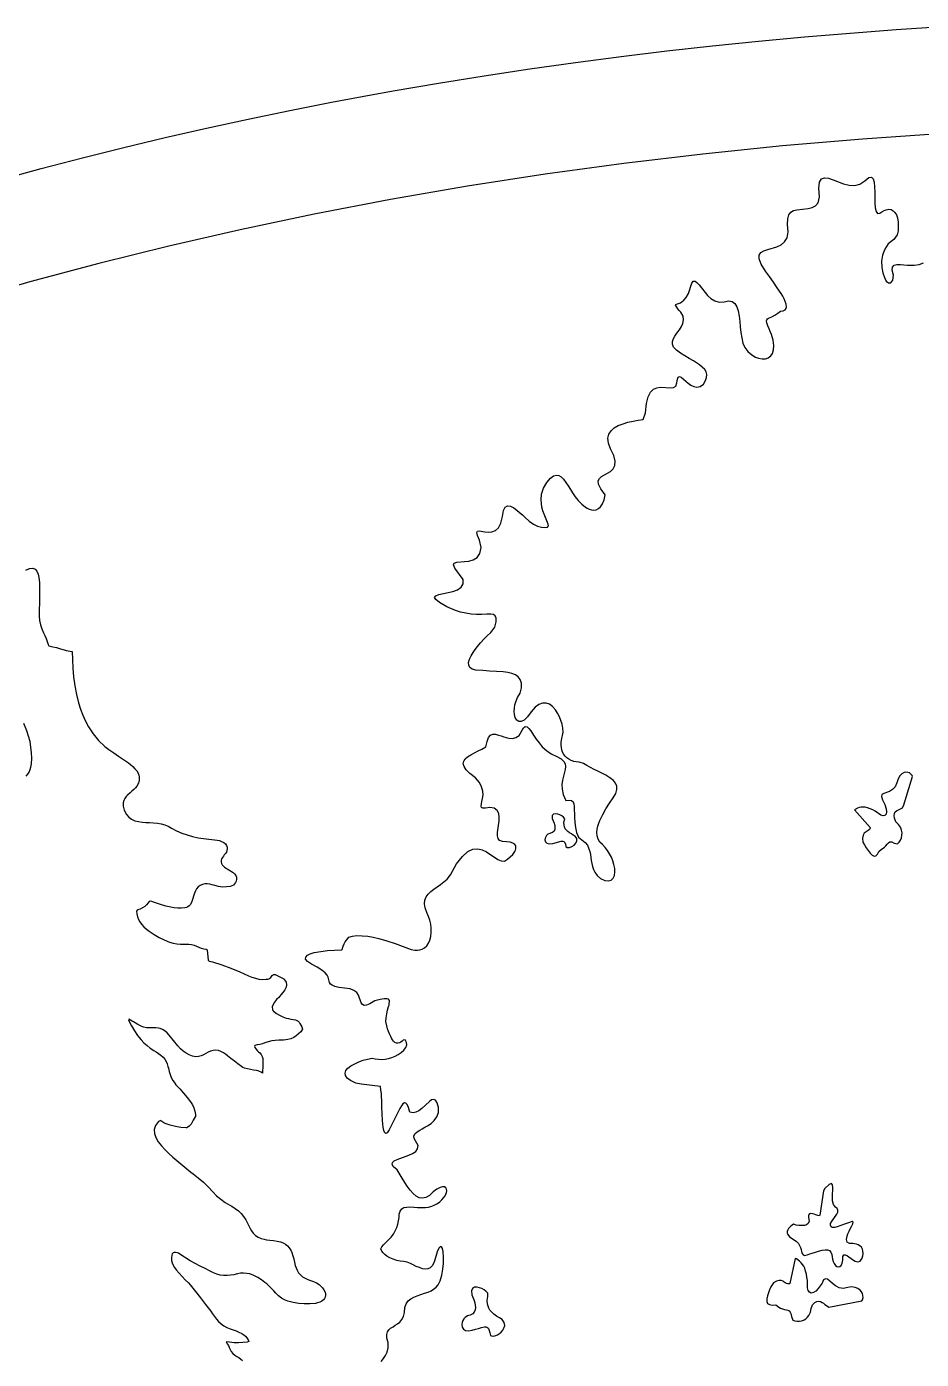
# Model space of a CAD drawing. Extents: x 0.6 to 24.6, y 0.3 to 12.3.
# Drawn here: x 6.86 to 11.05, y 6.07 to 12.3 of the extents above; entities that cross this region are included whole.
import ezdxf

# ---------------------------------------------------------------- set-up
doc = ezdxf.new("R2010")
doc.units = 0
doc.linetypes.add('0', pattern=[0])
doc.layers.add('1', color=7, linetype='0')

msp = doc.modelspace()

# ---------------------------------------------------------------- linework, layer by layer
at = {"layer": '1'}
for points in [[(6.736368, 11.583252), (6.928507, 11.63562), (7.12089, 11.685974), (7.314005, 11.734314), (7.507608, 11.780579), (7.7017, 11.82489), (7.896036, 11.867065), (8.091105, 11.907227), (8.286417, 11.945374), (8.43046, 11.972412), (8.575235, 11.998535), (8.787882, 12.034729), (9.000772, 12.068909), (9.214151, 12.101074), (9.427774, 12.131226), (9.641642, 12.159363), (9.855753, 12.185425), (10.070108, 12.209473), (10.284708, 12.231506), (10.499552, 12.251465), (10.714396, 12.269409), (10.929483, 12.285278), (11.144815, 12.299133)], [(11.150187, 11.799133), (10.772257, 11.773193), (10.396769, 11.741211), (10.023966, 11.703125), (9.653849, 11.658997), (9.286905, 11.608704), (8.923136, 11.55249), (8.56254, 11.490112), (8.205362, 11.421875), (7.858438, 11.348816), (7.524698, 11.272461), (7.197062, 11.191101), (6.875284, 11.104919), (6.55961, 11.013794)], [(8.518839, 6.055847), (8.530069, 6.069031), (8.539347, 6.083374), (8.546915, 6.098816), (8.552042, 6.119568), (8.55131, 6.143738), (8.546183, 6.164978), (8.54545, 6.181458), (8.548624, 6.194031), (8.554972, 6.203674), (8.563272, 6.211365), (8.574503, 6.217896), (8.585245, 6.224854), (8.595987, 6.2323), (8.606241, 6.240112), (8.615519, 6.251465), (8.622843, 6.266296), (8.627726, 6.285522), (8.629679, 6.308167), (8.635782, 6.325806), (8.64506, 6.339294), (8.657022, 6.349426), (8.671183, 6.357056), (8.688028, 6.362976), (8.705118, 6.368896), (8.721964, 6.374695), (8.739054, 6.380493), (8.752237, 6.386719), (8.764444, 6.394592), (8.775675, 6.403931), (8.78544, 6.414673), (8.794718, 6.433655), (8.802286, 6.460144), (8.807413, 6.487183), (8.810343, 6.514526), (8.811075, 6.542053), (8.809366, 6.569519), (8.806192, 6.583679), (8.801798, 6.591919), (8.796183, 6.592957), (8.789347, 6.58551), (8.781534, 6.568237), (8.766397, 6.51947), (8.757608, 6.503662), (8.747843, 6.493652), (8.736856, 6.488464), (8.724894, 6.487366), (8.712198, 6.489502), (8.697794, 6.494873), (8.68339, 6.500732), (8.669474, 6.507141), (8.655558, 6.514038), (8.648233, 6.517212), (8.640909, 6.519958), (8.633341, 6.522156), (8.625528, 6.523926), (8.608438, 6.52533), (8.591593, 6.528564), (8.57548, 6.533569), (8.55961, 6.540283), (8.544718, 6.548645), (8.536173, 6.555481), (8.528849, 6.563416), (8.522501, 6.572266), (8.517374, 6.581848), (8.522257, 6.592468), (8.529581, 6.601196), (8.537149, 6.609558), (8.54545, 6.617493), (8.553995, 6.624939), (8.566202, 6.637329), (8.5767, 6.651123), (8.585245, 6.666199), (8.592081, 6.68219), (8.59672, 6.697327), (8.600382, 6.71283), (8.602579, 6.728516), (8.6038, 6.744324), (8.60795, 6.75946), (8.615274, 6.769531), (8.625528, 6.775513), (8.638468, 6.778259), (8.65336, 6.778748), (8.671427, 6.777344), (8.689737, 6.776489), (8.707804, 6.776123), (8.726114, 6.776245), (8.741007, 6.778137), (8.755655, 6.781982), (8.769571, 6.78772), (8.782511, 6.795227), (8.792765, 6.802734), (8.802286, 6.811279), (8.810831, 6.820801), (8.818155, 6.831177), (8.822062, 6.838196), (8.824747, 6.845825), (8.825724, 6.85376), (8.82548, 6.861816), (8.821817, 6.868408), (8.81547, 6.872192), (8.806192, 6.872803), (8.794474, 6.86969), (8.779825, 6.862122), (8.76298, 6.849304), (8.745157, 6.832153), (8.728556, 6.822388), (8.712687, 6.819214), (8.69755, 6.821716), (8.683146, 6.829285), (8.668985, 6.840942), (8.654581, 6.857666), (8.641153, 6.875244), (8.628946, 6.893494), (8.617716, 6.912476), (8.593058, 6.95166), (8.577433, 6.966064), (8.570108, 6.977234), (8.571329, 6.986328), (8.57963, 6.993958), (8.593302, 7.000671), (8.648722, 7.020447), (8.666056, 7.028687), (8.68046, 7.038635), (8.689493, 7.050781), (8.69169, 7.065796), (8.672647, 7.097961), (8.671671, 7.110291), (8.677042, 7.12085), (8.68754, 7.130188), (8.699259, 7.137573), (8.711222, 7.144653), (8.723185, 7.151489), (8.735392, 7.15802), (8.752481, 7.169495), (8.767618, 7.183105), (8.779581, 7.199646), (8.786905, 7.219666), (8.787394, 7.244385), (8.780558, 7.265503), (8.772745, 7.277283), (8.7642, 7.281311), (8.754679, 7.279053), (8.744425, 7.272156), (8.709269, 7.238708), (8.695841, 7.228516), (8.681925, 7.221313), (8.668009, 7.218689), (8.652872, 7.222229), (8.646524, 7.243469), (8.640421, 7.257446), (8.634317, 7.264648), (8.627726, 7.265625), (8.620646, 7.26123), (8.613565, 7.252136), (8.605753, 7.239136), (8.557169, 7.139832), (8.547647, 7.125488), (8.540812, 7.121582), (8.53544, 7.125366), (8.531534, 7.135681), (8.528605, 7.15155), (8.525919, 7.1828), (8.523722, 7.21405), (8.522501, 7.245361), (8.521769, 7.276733), (8.520792, 7.292908), (8.519815, 7.309082), (8.518106, 7.325256), (8.516397, 7.34137), (8.426065, 7.353455), (8.399942, 7.358154), (8.375772, 7.369385), (8.359659, 7.381042), (8.351358, 7.392822), (8.349894, 7.404541), (8.354044, 7.416138), (8.363321, 7.427307), (8.376749, 7.437866), (8.395304, 7.448364), (8.414835, 7.457275), (8.434855, 7.4646), (8.455362, 7.470276), (8.476847, 7.474976), (8.491495, 7.471313), (8.506632, 7.469238), (8.521769, 7.46875), (8.536905, 7.46991), (8.553019, 7.4729), (8.568888, 7.477539), (8.584024, 7.483826), (8.598429, 7.491577), (8.612101, 7.500854), (8.624552, 7.511414), (8.633829, 7.52356), (8.638468, 7.536072), (8.638224, 7.548462), (8.631876, 7.560181), (8.62211, 7.558289), (8.616983, 7.553223), (8.611124, 7.549133), (8.604532, 7.546021), (8.597696, 7.544006), (8.590372, 7.544922), (8.583292, 7.548462), (8.577188, 7.55426), (8.571817, 7.56073), (8.567423, 7.567749), (8.563761, 7.575317), (8.558146, 7.587463), (8.553263, 7.599792), (8.548868, 7.612305), (8.544962, 7.625061), (8.5413, 7.64624), (8.542765, 7.663818), (8.54545, 7.681274), (8.549112, 7.698547), (8.553995, 7.715576), (8.555948, 7.722717), (8.557169, 7.730042), (8.557657, 7.737427), (8.557413, 7.744873), (8.553019, 7.749756), (8.544962, 7.752136), (8.532267, 7.751709), (8.513712, 7.748657), (8.489542, 7.741821), (8.466593, 7.728149), (8.450235, 7.721558), (8.438761, 7.720947), (8.431192, 7.725281), (8.426065, 7.733337), (8.412638, 7.769226), (8.404337, 7.78125), (8.391642, 7.791565), (8.373575, 7.799072), (8.321573, 7.805603), (8.302042, 7.810059), (8.289347, 7.815186), (8.281534, 7.821045), (8.277384, 7.827637), (8.271036, 7.852539), (8.265909, 7.862732), (8.256632, 7.873962), (8.241739, 7.88623), (8.220011, 7.899597), (8.192423, 7.913818), (8.173868, 7.926636), (8.165567, 7.937805), (8.166056, 7.947449), (8.173624, 7.955627), (8.187052, 7.962402), (8.20463, 7.968018), (8.236368, 7.973755), (8.268106, 7.977844), (8.300089, 7.980347), (8.332315, 7.98114), (8.335001, 7.98175), (8.337198, 7.983459), (8.338419, 7.985901), (8.338419, 7.988647), (8.341349, 7.998901), (8.345499, 8.008728), (8.35087, 8.018005), (8.357218, 8.02655), (8.367716, 8.039978), (8.384317, 8.045654), (8.404581, 8.048035), (8.430704, 8.047119), (8.456583, 8.044434), (8.482218, 8.039978), (8.507364, 8.033752), (8.545938, 8.022766), (8.584269, 8.01062), (8.62211, 7.997314), (8.659464, 7.982849), (8.677286, 7.979126), (8.688761, 7.979126), (8.699991, 7.980957), (8.710978, 7.98468), (8.720987, 7.990173), (8.731974, 7.999817), (8.740763, 8.012024), (8.747355, 8.026672), (8.751749, 8.043701), (8.753702, 8.062744), (8.753214, 8.081848), (8.750772, 8.100769), (8.746622, 8.119385), (8.741007, 8.137573), (8.733438, 8.155151), (8.724161, 8.17749), (8.720987, 8.196838), (8.72294, 8.213745), (8.729044, 8.228577), (8.738565, 8.241821), (8.751017, 8.253784), (8.766153, 8.265137), (8.781534, 8.276367), (8.796915, 8.287476), (8.81254, 8.298462), (8.827433, 8.311096), (8.843058, 8.332458), (8.87211, 8.382996), (8.899454, 8.418274), (8.924845, 8.440369), (8.948526, 8.451355), (8.970987, 8.453491), (8.992228, 8.448792), (9.012003, 8.439392), (9.065226, 8.404358), (9.081095, 8.397583), (9.096476, 8.396606), (9.110636, 8.405212), (9.123331, 8.415649), (9.134806, 8.427612), (9.144571, 8.440979), (9.147745, 8.447083), (9.149698, 8.453735), (9.149942, 8.460693), (9.148722, 8.467468), (9.144083, 8.474487), (9.135538, 8.480103), (9.123087, 8.48407), (9.105753, 8.486084), (9.086466, 8.487183), (9.073526, 8.492615), (9.065958, 8.502136), (9.063272, 8.515015), (9.063517, 8.530396), (9.071329, 8.583984), (9.071573, 8.601807), (9.068888, 8.618286), (9.061808, 8.63269), (9.04838, 8.644226), (9.027628, 8.647583), (9.007608, 8.643677), (8.995157, 8.643555), (8.98881, 8.646912), (8.986856, 8.653442), (8.990763, 8.674866), (8.993692, 8.689148), (8.995646, 8.705505), (8.994425, 8.723572), (8.989054, 8.743103), (8.978556, 8.763672), (8.960001, 8.785278), (8.93461, 8.805481), (8.917276, 8.823059), (8.907022, 8.838379), (8.90336, 8.851807), (8.905313, 8.863586), (8.911905, 8.874207), (8.922647, 8.88385), (8.939005, 8.893738), (8.955362, 8.903137), (8.972452, 8.911926), (8.989542, 8.920166), (9.008097, 8.930359), (9.015177, 8.955139), (9.021769, 8.974609), (9.030802, 8.985779), (9.041788, 8.990295), (9.054483, 8.989746), (9.068644, 8.985962), (9.080362, 8.981628), (9.092325, 8.977661), (9.104288, 8.973938), (9.116495, 8.970581), (9.133341, 8.969604), (9.149454, 8.973572), (9.165323, 8.983887), (9.185587, 9.018799), (9.193644, 9.02533), (9.201456, 9.024353), (9.209757, 9.01709), (9.219034, 9.004883), (9.231241, 8.985657), (9.244181, 8.96698), (9.257853, 8.948853), (9.272257, 8.931335), (9.292032, 8.912964), (9.314249, 8.897217), (9.340372, 8.885132), (9.36088, 8.874084), (9.373819, 8.862793), (9.380655, 8.850952), (9.382364, 8.838318), (9.380411, 8.824646), (9.371622, 8.793335), (9.367472, 8.775146), (9.364786, 8.754944), (9.365763, 8.732605), (9.371378, 8.707764), (9.382853, 8.680115), (9.398478, 8.681213), (9.409464, 8.679016), (9.416788, 8.673279), (9.420938, 8.664246), (9.422892, 8.652161), (9.42338, 8.601013), (9.424601, 8.577271), (9.428019, 8.553772), (9.433634, 8.530701), (9.44169, 8.508362), (9.473429, 8.483887), (9.483927, 8.470093), (9.491251, 8.454224), (9.494913, 8.440613), (9.498087, 8.42688), (9.500528, 8.413025), (9.502481, 8.399109), (9.504923, 8.384888), (9.508585, 8.370911), (9.513224, 8.3573), (9.519083, 8.344055), (9.530313, 8.328186), (9.54545, 8.314331), (9.56547, 8.305176), (9.58256, 8.303711), (9.595743, 8.307617), (9.604776, 8.316101), (9.610392, 8.328491), (9.612589, 8.343933), (9.611856, 8.361694), (9.608194, 8.379578), (9.603067, 8.397095), (9.596231, 8.414001), (9.587931, 8.430237), (9.577921, 8.445557), (9.56669, 8.459961), (9.554239, 8.473206), (9.541788, 8.485229), (9.533731, 8.498901), (9.529337, 8.513977), (9.528116, 8.530457), (9.529825, 8.5448), (9.532755, 8.55896), (9.536905, 8.572815), (9.542276, 8.586243), (9.555948, 8.613831), (9.570841, 8.640686), (9.587198, 8.666809), (9.604776, 8.692078), (9.616739, 8.712769), (9.622355, 8.730835), (9.621866, 8.746643), (9.616007, 8.760681), (9.605753, 8.773254), (9.588663, 8.786011), (9.570841, 8.797485), (9.552042, 8.807678), (9.532755, 8.816528), (9.515665, 8.824951), (9.498819, 8.83374), (9.482218, 8.843018), (9.46586, 8.852661), (9.444864, 8.858521), (9.432169, 8.859924), (9.419962, 8.862732), (9.407999, 8.866882), (9.396524, 8.872375), (9.387491, 8.878784), (9.379679, 8.886597), (9.373087, 8.895508), (9.36796, 8.905396), (9.364542, 8.915955), (9.362345, 8.92749), (9.361612, 8.939148), (9.361856, 8.950806), (9.363565, 8.962402), (9.370401, 8.999207), (9.368692, 9.017822), (9.365274, 9.036255), (9.359903, 9.05426), (9.353067, 9.071655), (9.344767, 9.088379), (9.334757, 9.104248), (9.321329, 9.118958), (9.306925, 9.129578), (9.291056, 9.135437), (9.27421, 9.135559), (9.25712, 9.129272), (9.239054, 9.115723), (9.220987, 9.09375), (9.203653, 9.070251), (9.188028, 9.055786), (9.174356, 9.049194), (9.162882, 9.049622), (9.153605, 9.055908), (9.146769, 9.067139), (9.142862, 9.082275), (9.141642, 9.097168), (9.142374, 9.112061), (9.144571, 9.12677), (9.148722, 9.141113), (9.157267, 9.161804), (9.169718, 9.181274), (9.175821, 9.206421), (9.175089, 9.228394), (9.169962, 9.245483), (9.160685, 9.258484), (9.147501, 9.267883), (9.130899, 9.274353), (9.111612, 9.278564), (9.089884, 9.281067), (9.058146, 9.282715), (9.026163, 9.284668), (8.994425, 9.286926), (8.962687, 9.289429), (8.945353, 9.293457), (8.934122, 9.301086), (8.928507, 9.311829), (8.928263, 9.325378), (8.932657, 9.341309), (8.940226, 9.356934), (8.948771, 9.371948), (8.95878, 9.38623), (8.969522, 9.39978), (8.984171, 9.417175), (8.999308, 9.43396), (9.015177, 9.450195), (9.031534, 9.465759), (9.05131, 9.490234), (9.056681, 9.515808), (9.057169, 9.533203), (9.053019, 9.543884), (9.044474, 9.549438), (9.031534, 9.55127), (9.013956, 9.550842), (8.989298, 9.549255), (8.964396, 9.5495), (8.939737, 9.551514), (8.915079, 9.555298), (8.890909, 9.560852), (8.867228, 9.568176), (8.826456, 9.585999), (8.792521, 9.605103), (8.774454, 9.619263), (8.769327, 9.629517), (8.775187, 9.636902), (8.789103, 9.642395), (8.854532, 9.657654), (8.875528, 9.66571), (8.892618, 9.67688), (8.902384, 9.692383), (8.90214, 9.713135), (8.863321, 9.766663), (8.857706, 9.781799), (8.861368, 9.790405), (8.872599, 9.794495), (8.908976, 9.797058), (8.929972, 9.7995), (8.950235, 9.80542), (8.968058, 9.81665), (8.980753, 9.835266), (8.987101, 9.863281), (8.979776, 9.897034), (8.969278, 9.919556), (8.966349, 9.933044), (8.969278, 9.939514), (8.977335, 9.94104), (9.003946, 9.936768), (9.02006, 9.934998), (9.036905, 9.936096), (9.053507, 9.942078), (9.067911, 9.954834), (9.079142, 9.976379), (9.086466, 10.008362), (9.091593, 10.036133), (9.099894, 10.052246), (9.11088, 10.058533), (9.124063, 10.056702), (9.1392, 10.048523), (9.15336, 10.037903), (9.167032, 10.026794), (9.180216, 10.015137), (9.192911, 10.002991), (9.212198, 9.986633), (9.23173, 9.972473), (9.251017, 9.962402), (9.269815, 9.958191), (9.287394, 9.956482), (9.297403, 9.958313), (9.301554, 9.963867), (9.300333, 9.972839), (9.281534, 10.01825), (9.275675, 10.034607), (9.27128, 10.051453), (9.268595, 10.068604), (9.267374, 10.085938), (9.27006, 10.112427), (9.278849, 10.140198), (9.294962, 10.167419), (9.311075, 10.186523), (9.325724, 10.197754), (9.338907, 10.202026), (9.35087, 10.200317), (9.362101, 10.193542), (9.372843, 10.182739), (9.383829, 10.167114), (9.394327, 10.151184), (9.404337, 10.134949), (9.413858, 10.118469), (9.426554, 10.099731), (9.441202, 10.082275), (9.457315, 10.066406), (9.474894, 10.052124), (9.483438, 10.046692), (9.49296, 10.04248), (9.502726, 10.039551), (9.512735, 10.037903), (9.524454, 10.039429), (9.53544, 10.044617), (9.54545, 10.053772), (9.554728, 10.067322), (9.562784, 10.08551), (9.567179, 10.109314), (9.546427, 10.137512), (9.536417, 10.158813), (9.534708, 10.174683), (9.540079, 10.186462), (9.550089, 10.195435), (9.578165, 10.210388), (9.592081, 10.219177), (9.604288, 10.23053), (9.612101, 10.24585), (9.614054, 10.266418), (9.608194, 10.293762), (9.592081, 10.324707), (9.582315, 10.351563), (9.580118, 10.37439), (9.584513, 10.393494), (9.594767, 10.409424), (9.609659, 10.422485), (9.628214, 10.433105), (9.650919, 10.441528), (9.674112, 10.448486), (9.69755, 10.454041), (9.721476, 10.458069), (9.744425, 10.461975), (9.755411, 10.492371), (9.76005, 10.536255), (9.768595, 10.568176), (9.780069, 10.589905), (9.793985, 10.603333), (9.80961, 10.610291), (9.826212, 10.612549), (9.874308, 10.60968), (9.887247, 10.611633), (9.897745, 10.618164), (9.90336, 10.633118), (9.905313, 10.651001), (9.90922, 10.660278), (9.915323, 10.662415), (9.923136, 10.659119), (9.955362, 10.632263), (9.968546, 10.622925), (9.982462, 10.616211), (9.996866, 10.613525), (10.011759, 10.616455), (10.026896, 10.626648), (10.036661, 10.643738), (10.042032, 10.658752), (10.043009, 10.672119), (10.040079, 10.684082), (10.033731, 10.695068), (10.021769, 10.706909), (10.008829, 10.717651), (9.995157, 10.727173), (9.980509, 10.735413), (9.960245, 10.747314), (9.940226, 10.759705), (9.92045, 10.772522), (9.900919, 10.785828), (9.887491, 10.799805), (9.881632, 10.813416), (9.881632, 10.826843), (9.886515, 10.840149), (9.892862, 10.850891), (9.899698, 10.861328), (9.907022, 10.871521), (9.914591, 10.881348), (9.924112, 10.895935), (9.931192, 10.911133), (9.934366, 10.927185), (9.932413, 10.944214), (9.920938, 10.963196), (9.914347, 10.970886), (9.907999, 10.978821), (9.90214, 10.987122), (9.896769, 10.995728), (9.897257, 10.999329), (9.900919, 11.001343), (9.91044, 11.003967), (9.919718, 11.007874), (9.928263, 11.013), (9.935831, 11.019287), (9.947062, 11.03241), (9.957071, 11.051636), (9.972696, 11.098572), (9.979776, 11.108521), (9.987833, 11.109436), (9.996622, 11.103088), (10.006876, 11.091431), (10.045694, 11.042419), (10.062296, 11.027466), (10.080362, 11.016357), (10.10087, 11.010742), (10.123819, 11.012573), (10.145548, 11.016724), (10.162394, 11.01355), (10.174845, 11.003967), (10.183634, 10.989014), (10.189737, 10.969727), (10.193644, 10.944702), (10.196817, 10.919617), (10.199503, 10.894409), (10.2017, 10.869202), (10.206095, 10.843323), (10.212198, 10.819214), (10.220987, 10.797852), (10.235147, 10.779968), (10.246134, 10.769836), (10.258341, 10.761169), (10.271524, 10.753967), (10.28544, 10.748413), (10.301798, 10.7453), (10.316935, 10.745972), (10.330606, 10.750427), (10.341837, 10.758789), (10.350626, 10.771057), (10.355753, 10.787292), (10.357218, 10.807617), (10.3538, 10.83197), (10.345255, 10.859741), (10.33964, 10.873047), (10.334269, 10.886414), (10.329142, 10.899963), (10.324503, 10.913635), (10.322794, 10.922546), (10.323771, 10.928589), (10.326944, 10.932617), (10.332071, 10.93573), (10.347208, 10.941895), (10.361368, 10.949585), (10.37504, 10.958679), (10.387491, 10.969055), (10.400187, 10.970459), (10.409464, 10.974243), (10.414835, 10.980469), (10.416544, 10.989258), (10.415079, 11.00061), (10.410196, 11.013672), (10.404581, 11.026428), (10.397989, 11.038696), (10.390665, 11.050476), (10.372843, 11.077271), (10.354776, 11.10376), (10.336222, 11.129944), (10.317179, 11.155823), (10.296671, 11.188232), (10.287638, 11.212952), (10.287882, 11.23053), (10.296183, 11.242676), (10.310099, 11.250977), (10.328653, 11.25708), (10.370157, 11.269287), (10.390177, 11.278687), (10.407022, 11.292419), (10.418985, 11.312134), (10.423868, 11.3396), (10.421183, 11.373413), (10.421427, 11.400146), (10.42631, 11.419006), (10.435831, 11.431519), (10.448771, 11.439087), (10.464396, 11.443054), (10.517862, 11.44873), (10.53544, 11.453247), (10.551065, 11.461487), (10.564493, 11.474976), (10.570108, 11.502563), (10.56669, 11.544434), (10.570108, 11.571655), (10.579386, 11.586609), (10.593546, 11.591858), (10.612101, 11.589783), (10.633829, 11.582886), (10.683146, 11.564514), (10.709269, 11.557861), (10.735147, 11.556274), (10.759562, 11.562134), (10.782267, 11.577942), (10.800577, 11.592957), (10.813272, 11.595398), (10.821573, 11.587585), (10.826212, 11.571716), (10.828409, 11.550049), (10.828653, 11.52533), (10.829142, 11.500549), (10.82963, 11.47583), (10.830606, 11.451111), (10.834757, 11.434631), (10.841837, 11.425903), (10.853067, 11.427307), (10.862345, 11.433716), (10.872355, 11.438782), (10.883097, 11.442505), (10.894083, 11.444702), (10.905313, 11.443237), (10.915323, 11.438416), (10.923624, 11.430359), (10.930216, 11.41925), (10.935099, 11.405334), (10.938028, 11.385315), (10.939005, 11.365051), (10.937784, 11.344849), (10.934366, 11.32489), (10.917521, 11.303833), (10.892374, 11.283447), (10.875528, 11.258484), (10.865274, 11.230591), (10.861124, 11.201599), (10.861612, 11.173218), (10.866251, 11.147156), (10.873819, 11.125305), (10.883097, 11.109131), (10.893595, 11.100586), (10.903849, 11.101318), (10.912882, 11.113159), (10.917032, 11.13739), (10.910685, 11.160156), (10.911661, 11.174744), (10.91923, 11.182861), (10.931925, 11.186157), (10.949015, 11.186218), (10.965128, 11.184875), (10.981485, 11.18396), (10.997599, 11.183411), (11.013956, 11.183228), (11.036417, 11.186707), (11.057657, 11.19519)], [(6.855997, 9.756531), (6.873819, 9.764648), (6.888224, 9.765869), (6.89921, 9.761292), (6.907511, 9.751831), (6.91337, 9.738403), (6.917276, 9.722229), (6.919474, 9.699829), (6.92045, 9.677307), (6.92045, 9.654785), (6.919474, 9.632263), (6.918741, 9.541443), (6.920206, 9.521301), (6.924112, 9.501465), (6.930216, 9.482239), (6.938272, 9.463745), (6.94462, 9.450684), (6.950724, 9.437317), (6.955851, 9.423767), (6.960733, 9.409973), (6.964396, 9.402832), (6.982462, 9.399048), (7.000284, 9.394531), (7.017862, 9.389465), (7.03544, 9.383667), (7.044718, 9.381165), (7.053995, 9.379089), (7.063517, 9.377441), (7.073038, 9.37616), (7.074503, 9.3396), (7.075968, 9.298401), (7.079386, 9.257263), (7.085001, 9.216431), (7.092813, 9.175903), (7.102579, 9.135864), (7.111612, 9.106934), (7.122355, 9.078613), (7.134806, 9.051025), (7.14921, 9.024292), (7.171183, 8.990967), (7.196573, 8.959961), (7.225626, 8.931824), (7.243937, 8.91748), (7.26713, 8.90271), (7.290323, 8.887634), (7.313028, 8.872131), (7.335733, 8.856323), (7.346476, 8.847656), (7.356485, 8.838257), (7.366007, 8.828308), (7.374796, 8.817749), (7.382608, 8.804199), (7.386759, 8.790466), (7.387003, 8.775452), (7.383097, 8.760315), (7.376017, 8.747314), (7.368692, 8.738586), (7.36088, 8.730347), (7.352579, 8.722595), (7.34379, 8.715393), (7.33256, 8.705261), (7.325235, 8.697693), (7.319132, 8.688965), (7.314493, 8.679382), (7.311563, 8.669189), (7.311563, 8.653442), (7.316935, 8.634949), (7.327677, 8.613831), (7.338175, 8.601013), (7.351114, 8.591736), (7.365519, 8.585205), (7.382608, 8.581177), (7.400187, 8.578247), (7.417765, 8.576599), (7.435343, 8.576111), (7.453897, 8.575134), (7.47172, 8.574036), (7.489054, 8.570984), (7.506144, 8.56604), (7.522501, 8.559204), (7.538126, 8.550537), (7.561563, 8.538269), (7.585733, 8.527588), (7.610636, 8.518555), (7.636026, 8.51123), (7.661905, 8.505615), (7.688028, 8.50177), (7.751505, 8.494385), (7.762247, 8.492249), (7.772501, 8.488464), (7.782022, 8.483215), (7.790567, 8.476501), (7.79545, 8.469849), (7.797892, 8.461975), (7.798624, 8.453735), (7.797403, 8.445496), (7.794474, 8.437805), (7.789835, 8.430969), (7.784952, 8.42511), (7.780313, 8.419006), (7.776163, 8.412598), (7.772257, 8.406006), (7.770548, 8.39917), (7.770548, 8.39209), (7.772013, 8.385193), (7.774942, 8.378845), (7.779337, 8.373291), (7.785685, 8.367615), (7.826456, 8.342224), (7.833292, 8.336487), (7.838663, 8.329163), (7.841593, 8.32074), (7.842569, 8.311829), (7.841105, 8.302979), (7.837931, 8.295715), (7.833292, 8.289307), (7.827433, 8.284058), (7.820597, 8.28009), (7.813028, 8.27771), (7.794718, 8.275085), (7.776407, 8.274841), (7.758097, 8.276978), (7.740274, 8.281494), (7.7288, 8.285217), (7.717325, 8.287842), (7.705362, 8.289307), (7.693399, 8.289673), (7.682413, 8.286865), (7.672159, 8.282043), (7.663126, 8.27533), (7.655313, 8.266968), (7.649454, 8.257263), (7.645548, 8.246643), (7.633585, 8.206482), (7.626261, 8.192932), (7.620646, 8.187317), (7.614298, 8.182739), (7.607218, 8.179321), (7.599649, 8.177124), (7.583292, 8.175537), (7.566935, 8.175537), (7.550821, 8.177124), (7.534708, 8.180298), (7.510782, 8.186096), (7.486856, 8.192749), (7.463419, 8.200256), (7.440226, 8.208618), (7.43339, 8.206543), (7.428995, 8.201172), (7.421427, 8.19165), (7.412394, 8.183472), (7.40214, 8.17688), (7.390909, 8.171997), (7.37919, 8.168945), (7.374308, 8.161926), (7.375772, 8.148804), (7.378702, 8.135986), (7.383341, 8.123718), (7.389688, 8.112061), (7.397257, 8.101318), (7.407999, 8.089172), (7.419962, 8.077942), (7.433146, 8.067749), (7.455851, 8.052979), (7.479532, 8.039551), (7.503946, 8.027466), (7.528849, 8.016724), (7.54545, 8.012268), (7.56254, 8.009216), (7.57963, 8.00769), (7.596964, 8.00769), (7.606974, 8.007751), (7.619425, 8.007568), (7.631632, 8.00592), (7.643839, 8.002869), (7.655313, 7.998413), (7.666056, 7.993652), (7.677042, 7.989685), (7.688517, 7.986572), (7.699991, 7.984375), (7.703897, 7.981628), (7.709269, 7.932617), (7.714151, 7.928284), (7.730021, 7.924377), (7.773233, 7.911072), (7.815714, 7.895874), (7.857218, 7.878723), (7.898233, 7.85968), (7.913858, 7.852966), (7.930216, 7.8479), (7.947062, 7.844604), (7.963907, 7.843079), (7.980997, 7.843323), (7.989298, 7.844604), (7.993692, 7.845581), (7.998087, 7.848633), (8.002237, 7.852173), (8.006144, 7.856079), (8.009317, 7.860413), (8.011759, 7.862488), (8.014933, 7.865051), (8.018839, 7.866333), (8.022989, 7.86615), (8.026651, 7.864502), (8.062784, 7.845703), (8.065714, 7.842773), (8.073771, 7.830139), (8.076212, 7.81781), (8.074015, 7.805786), (8.068155, 7.793884), (8.058878, 7.78186), (8.049356, 7.770203), (8.039347, 7.758911), (8.028849, 7.748047), (8.019815, 7.736755), (8.01298, 7.725464), (8.009317, 7.714172), (8.01005, 7.70282), (8.012247, 7.697998), (8.015665, 7.693665), (8.029337, 7.683655), (8.043741, 7.674866), (8.058878, 7.667542), (8.074747, 7.66156), (8.085733, 7.659241), (8.096476, 7.657104), (8.107462, 7.65509), (8.118448, 7.65332), (8.124796, 7.651062), (8.130411, 7.647522), (8.13505, 7.642822), (8.138712, 7.637207), (8.148233, 7.621033), (8.150187, 7.610291), (8.142374, 7.598328), (8.132853, 7.587646), (8.121866, 7.578491), (8.109659, 7.570984), (8.096476, 7.565308), (8.08256, 7.561646), (8.072062, 7.559692), (8.061563, 7.558472), (8.051065, 7.557922), (8.040323, 7.558105), (8.023478, 7.557373), (8.006876, 7.555054), (7.990519, 7.551147), (7.974649, 7.545715), (7.962931, 7.541992), (7.951212, 7.538818), (7.939005, 7.536133), (7.927042, 7.533936), (7.926065, 7.529297), (7.927774, 7.524475), (7.932657, 7.517456), (7.938272, 7.510864), (7.944376, 7.504761), (7.950968, 7.499268), (7.957315, 7.491455), (7.962198, 7.482544), (7.964884, 7.472778), (7.965372, 7.462708), (7.965616, 7.45575), (7.964884, 7.442749), (7.964396, 7.429749), (7.963663, 7.416687), (7.963175, 7.403687), (7.957071, 7.408386), (7.950235, 7.412109), (7.942911, 7.414856), (7.935343, 7.416565), (7.921183, 7.419067), (7.907267, 7.421814), (7.893351, 7.424805), (7.879435, 7.428101), (7.871866, 7.431091), (7.864786, 7.434937), (7.848429, 7.447266), (7.832071, 7.4599), (7.815958, 7.472839), (7.800333, 7.486084), (7.790567, 7.493469), (7.780313, 7.499939), (7.769327, 7.505432), (7.758097, 7.509888), (7.745646, 7.511536), (7.73295, 7.510681), (7.720743, 7.507446), (7.709269, 7.501831), (7.698771, 7.495544), (7.68754, 7.490112), (7.676065, 7.485474), (7.664347, 7.481812), (7.651163, 7.480896), (7.636515, 7.483276), (7.620646, 7.489624), (7.605753, 7.497742), (7.591837, 7.507507), (7.579142, 7.518799), (7.567667, 7.531433), (7.526163, 7.582581), (7.517374, 7.592285), (7.507364, 7.600708), (7.496378, 7.607727), (7.484415, 7.613159), (7.476847, 7.614929), (7.464884, 7.61554), (7.452921, 7.615906), (7.440958, 7.615967), (7.428995, 7.615723), (7.420206, 7.616516), (7.40629, 7.619934), (7.392618, 7.624878), (7.379923, 7.631226), (7.367716, 7.638977), (7.360392, 7.643616), (7.353067, 7.64801), (7.345499, 7.652222), (7.337931, 7.656189), (7.336466, 7.654297), (7.338175, 7.649048), (7.350138, 7.625244), (7.36381, 7.602356), (7.378946, 7.580505), (7.395792, 7.559814), (7.408976, 7.545959), (7.42338, 7.533142), (7.438517, 7.521301), (7.454386, 7.510559), (7.466105, 7.504028), (7.477579, 7.496704), (7.488321, 7.488647), (7.498575, 7.479858), (7.506144, 7.469849), (7.512247, 7.459045), (7.51713, 7.447571), (7.520548, 7.435608), (7.522989, 7.427246), (7.526651, 7.412537), (7.531046, 7.398193), (7.536661, 7.384094), (7.543253, 7.370483), (7.549601, 7.36145), (7.558634, 7.350159), (7.576456, 7.330627), (7.59379, 7.310608), (7.610392, 7.290222), (7.626749, 7.269409), (7.635538, 7.25592), (7.642618, 7.241394), (7.647501, 7.226074), (7.650431, 7.210205), (7.649698, 7.19989), (7.64921, 7.200134), (7.643595, 7.192078), (7.638712, 7.183716), (7.633829, 7.17511), (7.629679, 7.166321), (7.630167, 7.166382), (7.625528, 7.161194), (7.620401, 7.156494), (7.614786, 7.152344), (7.608927, 7.148682), (7.605997, 7.148071), (7.580851, 7.150269), (7.555704, 7.154541), (7.53129, 7.16095), (7.507364, 7.169434), (7.501749, 7.172058), (7.496622, 7.175232), (7.491739, 7.178894), (7.487345, 7.183044), (7.476358, 7.177979), (7.462687, 7.159851), (7.456583, 7.141174), (7.45756, 7.122009), (7.463907, 7.102783), (7.474894, 7.083557), (7.490519, 7.064087), (7.507364, 7.045654), (7.525187, 7.028259), (7.54423, 7.012085), (7.628946, 6.941223), (7.638468, 6.93396), (7.663126, 6.914734), (7.686808, 6.894287), (7.709269, 6.872559), (7.730509, 6.84967), (7.748331, 6.831116), (7.767862, 6.814331), (7.788858, 6.7995), (7.811319, 6.786682), (7.820353, 6.781494), (7.835978, 6.772034), (7.850626, 6.760864), (7.86381, 6.748108), (7.875284, 6.733948), (7.885294, 6.718506), (7.893351, 6.702087), (7.898966, 6.689697), (7.905313, 6.677734), (7.912394, 6.666199), (7.92045, 6.655212), (7.931437, 6.645325), (7.943888, 6.637207), (7.957315, 6.631165), (7.971476, 6.627258), (7.982218, 6.625122), (7.998575, 6.623535), (8.015177, 6.62146), (8.031534, 6.618774), (8.047647, 6.615601), (8.05961, 6.611267), (8.070597, 6.605042), (8.080606, 6.597107), (8.088907, 6.587708), (8.095743, 6.577087), (8.10087, 6.56543), (8.105509, 6.550354), (8.109659, 6.535156), (8.113565, 6.519836), (8.116983, 6.504456), (8.120646, 6.494446), (8.125528, 6.482056), (8.132364, 6.470581), (8.141153, 6.460388), (8.151163, 6.451721), (8.162638, 6.444824), (8.175089, 6.439819), (8.189005, 6.435242), (8.202677, 6.429626), (8.21586, 6.422913), (8.228312, 6.415222), (8.236856, 6.407959), (8.244425, 6.399658), (8.251017, 6.390503), (8.256144, 6.380554), (8.258341, 6.372864), (8.258585, 6.364807), (8.25712, 6.356995), (8.253702, 6.34967), (8.248819, 6.343384), (8.240519, 6.337341), (8.231241, 6.332642), (8.221476, 6.329346), (8.211222, 6.327576), (8.185343, 6.325134), (8.15922, 6.32489), (8.133341, 6.326904), (8.107706, 6.331116), (8.08256, 6.337585), (8.06669, 6.343933), (8.052042, 6.352356), (8.03837, 6.36261), (8.026407, 6.374573), (8.015909, 6.385803), (8.005167, 6.39679), (7.994181, 6.407715), (7.983194, 6.418396), (7.974649, 6.424927), (7.958536, 6.437317), (7.941202, 6.448242), (7.923136, 6.457458), (7.904093, 6.464966), (7.889688, 6.467957), (7.87504, 6.469055), (7.860392, 6.468201), (7.845987, 6.465515), (7.830118, 6.461731), (7.814005, 6.459045), (7.797892, 6.45752), (7.781534, 6.457214), (7.765177, 6.460083), (7.749308, 6.464661), (7.733927, 6.470947), (7.719278, 6.478821), (7.695353, 6.490295), (7.671427, 6.502075), (7.647745, 6.51416), (7.624308, 6.52655), (7.575968, 6.557861), (7.570108, 6.561584), (7.563517, 6.564209), (7.556681, 6.565735), (7.549601, 6.56604), (7.544962, 6.563965), (7.541056, 6.559387), (7.538614, 6.552246), (7.537394, 6.540405), (7.538126, 6.528503), (7.540567, 6.516846), (7.545206, 6.505798), (7.55131, 6.495605), (7.559122, 6.484497), (7.573038, 6.468628), (7.587198, 6.453186), (7.602091, 6.438171), (7.617228, 6.423584), (7.625528, 6.414551), (7.649454, 6.383667), (7.67338, 6.352844), (7.697306, 6.32196), (7.721231, 6.291077), (7.729776, 6.278381), (7.73881, 6.266052), (7.748331, 6.253967), (7.758097, 6.242249), (7.769815, 6.231506), (7.782755, 6.22229), (7.796671, 6.214722), (7.811563, 6.208923), (7.825724, 6.204163), (7.83964, 6.198853), (7.853312, 6.192871), (7.866739, 6.186279), (7.875528, 6.18042), (7.883341, 6.173645), (7.890665, 6.165955), (7.896769, 6.157532), (7.899698, 6.148987), (7.891886, 6.146729), (7.871378, 6.144043), (7.85087, 6.143005), (7.830362, 6.143555), (7.809855, 6.145752), (7.793009, 6.147278), (7.798624, 6.138916), (7.803751, 6.130127), (7.808146, 6.121094), (7.811808, 6.111694), (7.817667, 6.101868), (7.824991, 6.093079), (7.833536, 6.085632), (7.843302, 6.079712), (7.852579, 6.07373), (7.861612, 6.067261), (7.870157, 6.060242)], [(6.856974, 8.79303), (6.86503, 8.802368), (6.871622, 8.812805), (6.876505, 8.824036), (6.879923, 8.835876), (6.882608, 8.850769), (6.883585, 8.877014), (6.882853, 8.903198), (6.880167, 8.929321), (6.875528, 8.955139), (6.869181, 8.980591), (6.86088, 9.005493), (6.84672, 9.040405)]]:
    msp.add_lwpolyline(points, dxfattribs=at)
for points in [[(10.807413, 8.432739), (10.817179, 8.423706), (10.826212, 8.419617), (10.834513, 8.420898), (10.842081, 8.428162), (10.848673, 8.441772), (10.860636, 8.451599), (10.868204, 8.456238), (10.875284, 8.461792), (10.881388, 8.468262), (10.886759, 8.475464), (10.892862, 8.481995), (10.899454, 8.48584), (10.908243, 8.485657), (10.92045, 8.480347), (10.934855, 8.476257), (10.942911, 8.484802), (10.949259, 8.49469), (10.953653, 8.505554), (10.956095, 8.517029), (10.956583, 8.528748), (10.95463, 8.540344), (10.949259, 8.554321), (10.940226, 8.567505), (10.926798, 8.579407), (10.921183, 8.596252), (10.91923, 8.609131), (10.920694, 8.618835), (10.924845, 8.626099), (10.931192, 8.631653), (10.958292, 8.645935), (10.965128, 8.659973), (11.005411, 8.791626), (11.003946, 8.796814), (10.998331, 8.803467), (10.991251, 8.808411), (10.98295, 8.811218), (10.974405, 8.811829), (10.96586, 8.810059), (10.954874, 8.804443), (10.945597, 8.794861), (10.937784, 8.780884), (10.932413, 8.762329), (10.924601, 8.743042), (10.912638, 8.730469), (10.898233, 8.722473), (10.871134, 8.712769), (10.862589, 8.706909), (10.860147, 8.697754), (10.865763, 8.68335), (10.876505, 8.661133), (10.882364, 8.641174), (10.884073, 8.625854), (10.881632, 8.615173), (10.876261, 8.609192), (10.867716, 8.607788), (10.85673, 8.611145), (10.830606, 8.629333), (10.819376, 8.635315), (10.807657, 8.640503), (10.795694, 8.644897), (10.783487, 8.648376), (10.774454, 8.649109), (10.765177, 8.648499), (10.756388, 8.646484), (10.747843, 8.643188), (10.733683, 8.635559), (10.806925, 8.554077), (10.807169, 8.550537), (10.803751, 8.544128), (10.79838, 8.539734), (10.793253, 8.536865), (10.78837, 8.53363), (10.783731, 8.530029), (10.779337, 8.526123), (10.774698, 8.517212), (10.772013, 8.503906), (10.772989, 8.485168), (10.780802, 8.471558), (10.789103, 8.458252), (10.798136, 8.445313)], [(9.331583, 8.544434), (9.327921, 8.536621), (9.320841, 8.530273), (9.298868, 8.521851), (9.293253, 8.516602), (9.288858, 8.510071), (9.286173, 8.502747), (9.28544, 8.494995), (9.287882, 8.486145), (9.294718, 8.479553), (9.305948, 8.476685), (9.322062, 8.47876), (9.361612, 8.489197), (9.369181, 8.489624), (9.374552, 8.487793), (9.378458, 8.483337), (9.381388, 8.475769), (9.383585, 8.464844), (9.390177, 8.460022), (9.399942, 8.460022), (9.410929, 8.463928), (9.421427, 8.470947), (9.430216, 8.480164), (9.435099, 8.490784), (9.43461, 8.501892), (9.427042, 8.512695), (9.418009, 8.5177), (9.408976, 8.523071), (9.400431, 8.528748), (9.391886, 8.53479), (9.385538, 8.540771), (9.380411, 8.547852), (9.376749, 8.555786), (9.374796, 8.56427), (9.374552, 8.578064), (9.377726, 8.594543), (9.372355, 8.602295), (9.364298, 8.608215), (9.355509, 8.612793), (9.346231, 8.615906), (9.336466, 8.617554), (9.32548, 8.615967), (9.318888, 8.608948), (9.319132, 8.59552), (9.327921, 8.574219), (9.330606, 8.567078), (9.332071, 8.559631), (9.332315, 8.552002)], [(10.772013, 6.581665), (10.76713, 6.590576), (10.759806, 6.59729), (10.751993, 6.601379), (10.743692, 6.604431), (10.734903, 6.606323), (10.726114, 6.607056), (10.711222, 6.60791), (10.699747, 6.613525), (10.696817, 6.626465), (10.699259, 6.641541), (10.703653, 6.653503), (10.70878, 6.665161), (10.714396, 6.676636), (10.720499, 6.687744), (10.72587, 6.699463), (10.727335, 6.707458), (10.723429, 6.710205), (10.705606, 6.704529), (10.687784, 6.698486), (10.669962, 6.6922), (10.652384, 6.685608), (10.64213, 6.682983), (10.634073, 6.682129), (10.629435, 6.6828), (10.625284, 6.685364), (10.622599, 6.68927), (10.621866, 6.69397), (10.622355, 6.701477), (10.626017, 6.709045), (10.651651, 6.745361), (10.655558, 6.754395), (10.656778, 6.762939), (10.65336, 6.770813), (10.644571, 6.777649), (10.635538, 6.789246), (10.631876, 6.806946), (10.631388, 6.828003), (10.633097, 6.86853), (10.631632, 6.882446), (10.626261, 6.888367), (10.61503, 6.883423), (10.595987, 6.864807), (10.588419, 6.854126), (10.57255, 6.739319), (10.570353, 6.737183), (10.561808, 6.73877), (10.553751, 6.741943), (10.54545, 6.744629), (10.537149, 6.746765), (10.528605, 6.748352), (10.522989, 6.746216), (10.519571, 6.740173), (10.519083, 6.729187), (10.521524, 6.712219), (10.517862, 6.701111), (10.509806, 6.695496), (10.50004, 6.692322), (10.486856, 6.691345), (10.473673, 6.691895), (10.460733, 6.693848), (10.448038, 6.697205), (10.441935, 6.692993), (10.436075, 6.688293), (10.430704, 6.683105), (10.425821, 6.677429), (10.421915, 6.671143), (10.419718, 6.664001), (10.419474, 6.656555), (10.421427, 6.649353), (10.429728, 6.639343), (10.461466, 6.619202), (10.472208, 6.607117), (10.476847, 6.598328), (10.480753, 6.589172), (10.483927, 6.579651), (10.48588, 6.569885), (10.488565, 6.560303), (10.493204, 6.553833), (10.500528, 6.551392), (10.512491, 6.553894), (10.529825, 6.560303), (10.547647, 6.566223), (10.565226, 6.571533), (10.583292, 6.576294), (10.59672, 6.578308), (10.60795, 6.577881), (10.617228, 6.574463), (10.623819, 6.567444), (10.62797, 6.556152), (10.628946, 6.545227), (10.630899, 6.534424), (10.634073, 6.523926), (10.638468, 6.513794), (10.644815, 6.505188), (10.651896, 6.499817), (10.658976, 6.497864), (10.666056, 6.499634), (10.671915, 6.505371), (10.676554, 6.515137), (10.678995, 6.529297), (10.679972, 6.546265), (10.683878, 6.554932), (10.690958, 6.555298), (10.700724, 6.549866), (10.724894, 6.532043), (10.737833, 6.524597), (10.75004, 6.521606), (10.761026, 6.525513), (10.77006, 6.538818), (10.772745, 6.549316), (10.773966, 6.56012), (10.773722, 6.570923)], [(10.513468, 6.43512), (10.511515, 6.449463), (10.508829, 6.463745), (10.505167, 6.477783), (10.501017, 6.491638), (10.496378, 6.501099), (10.490763, 6.509888), (10.483927, 6.517883), (10.476114, 6.524963), (10.461954, 6.535339), (10.456339, 6.537781), (10.431925, 6.420471), (10.429239, 6.41864), (10.421427, 6.418701), (10.415812, 6.421082), (10.410196, 6.423889), (10.404825, 6.427124), (10.399942, 6.430847), (10.391397, 6.434204), (10.381144, 6.43512), (10.369181, 6.432129), (10.354776, 6.423706), (10.342081, 6.404114), (10.335978, 6.39093), (10.331095, 6.377319), (10.326944, 6.363403), (10.323771, 6.349243), (10.323771, 6.336731), (10.327677, 6.327393), (10.335733, 6.321472), (10.348185, 6.319153), (10.365763, 6.320618), (10.379679, 6.309753), (10.38798, 6.305359), (10.396769, 6.301941), (10.406046, 6.299438), (10.415323, 6.297852), (10.422403, 6.295959), (10.428507, 6.292236), (10.43339, 6.286987), (10.436808, 6.280579), (10.439493, 6.265503), (10.444864, 6.249207), (10.455362, 6.245789), (10.466105, 6.24408), (10.477091, 6.244202), (10.488077, 6.246033), (10.498087, 6.249756), (10.50712, 6.255371), (10.514688, 6.262573), (10.521036, 6.271179), (10.527628, 6.28595), (10.530802, 6.303772), (10.538126, 6.320557), (10.54838, 6.330933), (10.557657, 6.336426), (10.566446, 6.337708), (10.574991, 6.335632), (10.582315, 6.331909), (10.589396, 6.327698), (10.595987, 6.322876), (10.602335, 6.317566), (10.613321, 6.310425), (10.768106, 6.339905), (10.771769, 6.34375), (10.774454, 6.355042), (10.773722, 6.364319), (10.77128, 6.37323), (10.766886, 6.38147), (10.760782, 6.38855), (10.75004, 6.396851), (10.736856, 6.402344), (10.720743, 6.404236), (10.702188, 6.401672), (10.681192, 6.397278), (10.661905, 6.400391), (10.645304, 6.409119), (10.631144, 6.420532), (10.618692, 6.431885), (10.607706, 6.440247), (10.59794, 6.442932), (10.588907, 6.43689), (10.582071, 6.422668), (10.574015, 6.409241), (10.564249, 6.396729), (10.553507, 6.385315), (10.542032, 6.377686), (10.531778, 6.375854), (10.523478, 6.37915), (10.517618, 6.387329), (10.513956, 6.399963)], [(8.958536, 6.29657), (8.954874, 6.287048), (8.94755, 6.27887), (8.936075, 6.272949), (8.922892, 6.268921), (8.912149, 6.261902), (8.906046, 6.254822), (8.901163, 6.246643), (8.898233, 6.237732), (8.897013, 6.228394), (8.898722, 6.21698), (8.903849, 6.207458), (8.91337, 6.200989), (8.927042, 6.198792), (8.945597, 6.201904), (8.959757, 6.206543), (8.973917, 6.210693), (8.988321, 6.214417), (9.002726, 6.217651), (9.008097, 6.217834), (9.01298, 6.21637), (9.017374, 6.213501), (9.020792, 6.209412), (9.02421, 6.200989), (9.026896, 6.189026), (9.03129, 6.177795), (9.040079, 6.17395), (9.05131, 6.174927), (9.063761, 6.179871), (9.073038, 6.185852), (9.081095, 6.193237), (9.088175, 6.201721), (9.09379, 6.211243), (9.097208, 6.224609), (9.095011, 6.23822), (9.085978, 6.251343), (9.072306, 6.259155), (9.059122, 6.267822), (9.046427, 6.277466), (9.034708, 6.287903), (9.028116, 6.295898), (9.022989, 6.304871), (9.019083, 6.314453), (9.016642, 6.324524), (9.015665, 6.340698), (9.017862, 6.359497), (9.017618, 6.374817), (9.009562, 6.384277), (9.000284, 6.390991), (8.990274, 6.396484), (8.979776, 6.400513), (8.968546, 6.403137), (8.955606, 6.402771), (8.945841, 6.397339), (8.940958, 6.385742), (8.943399, 6.367126), (8.954142, 6.34021), (8.95756, 6.329651), (8.959513, 6.318726), (8.960001, 6.307617)]]:
    msp.add_lwpolyline(points, close=True, dxfattribs=at)

doc.saveas('drawing.dxf')
